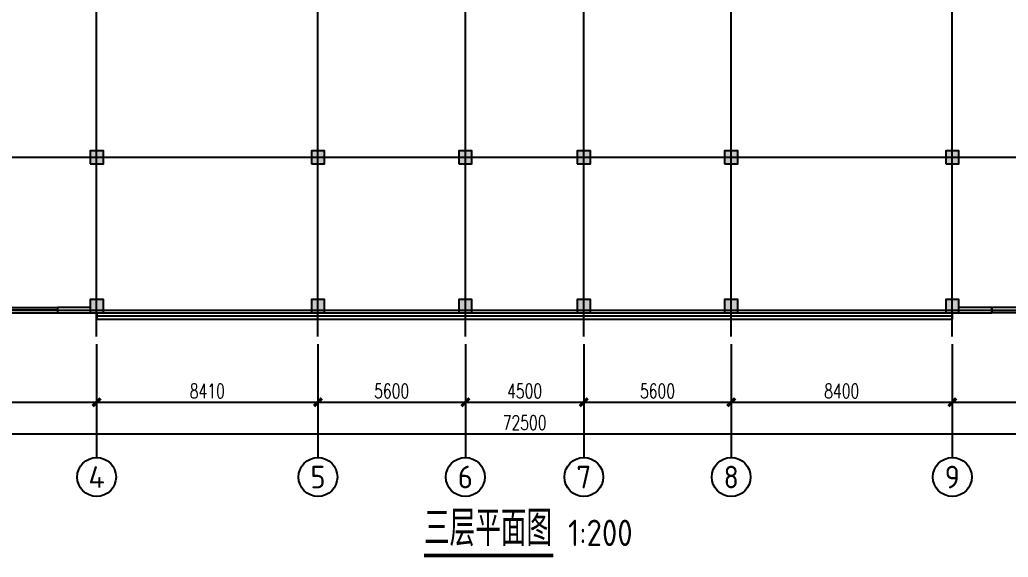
# Model space of a CAD drawing. Extents: x -1 to 1050000, y -900000 to 0.
# Drawn here: x 459762 to 497316, y -267545 to -247143 of the extents above; entities that cross this region are included whole.
import ezdxf
from ezdxf.enums import TextEntityAlignment as Align

# ---------------------------------------------------------------- set-up
doc = ezdxf.new("R2010")
doc.units = 0
doc.header["$LTSCALE"] = 1000
doc.header["$MEASUREMENT"] = 0
for name, color, linetype in [('AXIS', 3, 'Continuous'), ('AXIS_TEXT', 7, 'Continuous'), ('COLUMN', 9, 'Continuous'), ('CURTWALL', 4, 'Continuous'), ('DIM_SYMB', 3, 'Continuous'), ('PUB_HATCH', 8, 'Continuous'), ('PUB_TEXT', 7, 'Continuous'), ('WALL', 9, 'Continuous'), ('WINDOW', 4, 'Continuous')]:
    doc.layers.add(name, color=color, linetype=linetype)
doc.layers.add('DOTE', color=1, linetype='Continuous', plot=False)
doc.styles.add('_TCH_AXIS', font='tssdeng.shx', dxfattribs={"bigfont": 'GBCBIG.shx'})
doc.styles.add('_TCH_DIM_T3', font='SIMPLEX', dxfattribs={"width": 0.705882, "bigfont": 'GBCBIG'})
doc.styles.add('COMPLEX', font='COMPLEX')
doc.styles.get("Standard").update_dxf_attribs({"font": 'gbenor.shx', "bigfont": 'gbcbig.shx'})
doc.dimstyles.new('_TCH_ARCH&&100', dxfattribs={"dimtxt": 297.5, "dimasz": 100, "dimexe": 250, "dimexo": 300, "dimgap": 126.25, "dimtad": 1, "dimdec": 0, "dimzin": 0, "dimdsep": 46, "dimtxsty": '_TCH_DIM_T3', "dimblk": 'ARCHTICK', "dimcen": 0.09, "dimclrt": 7, "dimazin": 2, "dimtfac": 1, "dimtdec": 0, "dimtix": 1, "dimtmove": 2, "dimatfit": 3, "dimfxl": 1, "dimtolj": 1, "dimtzin": 0, "dimarcsym": 0})

# ---------------------------------------------------------------- blocks, each defined once
blk = doc.blocks.new('_ArchTick')
at = {"color": 0, "linetype": 'ByBlock', "const_width": 0.4}
blk.add_lwpolyline([(-0.5, -0.5), (0.5, 0.5)], dxfattribs=at)
blk = doc.blocks.new('*D330')
at = {"layer": 'AXIS', "color": 0, "lineweight": -2, "transparency": 16777216}
for p, q in [((454291, -259463), (454291, -261913)), ((462680, -259463), (462680, -261913)), ((454291, -261663), (462680, -261663))]:
    blk.add_line(p, q, dxfattribs=at)
at = {"layer": 'Defpoints', "color": 0, "transparency": 16777216}
for p in [(454291, -259163), (462680, -259163), (462680, -261663)]:
    blk.add_point(p, dxfattribs=at)
at = {"layer": 'AXIS', "color": 0, "lineweight": -2, "transparency": 16777216, "xscale": 300, "yscale": 300, "zscale": 300, "rotation": 180}
blk.add_blockref('_ArchTick', (454291, -261663), dxfattribs=at)
at = {"layer": 'AXIS', "color": 0, "lineweight": -2, "transparency": 16777216, "xscale": 300, "yscale": 300, "zscale": 300}
blk.add_blockref('_ArchTick', (462680, -261663), dxfattribs=at)
at = {"layer": 'AXIS', "color": 7, "transparency": 16777216, "insert": (458486, -261238), "char_height": 550, "attachment_point": 5, "style": '_TCH_DIM_T3'}
blk.add_mtext('\\A1;8390', dxfattribs=at)
blk = doc.blocks.new('*D331')
at = {"layer": 'AXIS', "color": 0, "lineweight": -2, "transparency": 16777216}
for p, q in [((462680, -259463), (462680, -261913)), ((471091, -259463), (471091, -261913)), ((462680, -261663), (471091, -261663))]:
    blk.add_line(p, q, dxfattribs=at)
at = {"layer": 'Defpoints', "color": 0, "transparency": 16777216}
for p in [(462680, -259163), (471091, -259163), (471091, -261663)]:
    blk.add_point(p, dxfattribs=at)
at = {"layer": 'AXIS', "color": 0, "lineweight": -2, "transparency": 16777216, "xscale": 300, "yscale": 300, "zscale": 300, "rotation": 180}
blk.add_blockref('_ArchTick', (462680, -261663), dxfattribs=at)
at = {"layer": 'AXIS', "color": 0, "lineweight": -2, "transparency": 16777216, "xscale": 300, "yscale": 300, "zscale": 300}
blk.add_blockref('_ArchTick', (471091, -261663), dxfattribs=at)
at = {"layer": 'AXIS', "color": 7, "transparency": 16777216, "insert": (466886, -261238), "char_height": 550, "attachment_point": 5, "style": '_TCH_DIM_T3'}
blk.add_mtext('\\A1;8410', dxfattribs=at)
blk = doc.blocks.new('*D332')
at = {"layer": 'AXIS', "color": 0, "lineweight": -2, "transparency": 16777216}
for p, q in [((471091, -259463), (471091, -261913)), ((476691, -259463), (476691, -261913)), ((471091, -261663), (476691, -261663))]:
    blk.add_line(p, q, dxfattribs=at)
at = {"layer": 'Defpoints', "color": 0, "transparency": 16777216}
for p in [(471091, -259163), (476691, -259163), (476691, -261663)]:
    blk.add_point(p, dxfattribs=at)
at = {"layer": 'AXIS', "color": 0, "lineweight": -2, "transparency": 16777216, "xscale": 300, "yscale": 300, "zscale": 300, "rotation": 180}
blk.add_blockref('_ArchTick', (471091, -261663), dxfattribs=at)
at = {"layer": 'AXIS', "color": 0, "lineweight": -2, "transparency": 16777216, "xscale": 300, "yscale": 300, "zscale": 300}
blk.add_blockref('_ArchTick', (476691, -261663), dxfattribs=at)
at = {"layer": 'AXIS', "color": 7, "transparency": 16777216, "insert": (473891, -261238), "char_height": 550, "attachment_point": 5, "style": '_TCH_DIM_T3'}
blk.add_mtext('\\A1;5600', dxfattribs=at)
blk = doc.blocks.new('*D333')
at = {"layer": 'AXIS', "color": 0, "lineweight": -2, "transparency": 16777216}
for p, q in [((476691, -259463), (476691, -261913)), ((481191, -259463), (481191, -261913)), ((476691, -261663), (481191, -261663))]:
    blk.add_line(p, q, dxfattribs=at)
at = {"layer": 'Defpoints', "color": 0, "transparency": 16777216}
for p in [(476691, -259163), (481191, -259163), (481191, -261663)]:
    blk.add_point(p, dxfattribs=at)
at = {"layer": 'AXIS', "color": 0, "lineweight": -2, "transparency": 16777216, "xscale": 300, "yscale": 300, "zscale": 300, "rotation": 180}
blk.add_blockref('_ArchTick', (476691, -261663), dxfattribs=at)
at = {"layer": 'AXIS', "color": 0, "lineweight": -2, "transparency": 16777216, "xscale": 300, "yscale": 300, "zscale": 300}
blk.add_blockref('_ArchTick', (481191, -261663), dxfattribs=at)
at = {"layer": 'AXIS', "color": 7, "transparency": 16777216, "insert": (478941, -261238), "char_height": 550, "attachment_point": 5, "style": '_TCH_DIM_T3'}
blk.add_mtext('\\A1;4500', dxfattribs=at)
blk = doc.blocks.new('*D334')
at = {"layer": 'AXIS', "color": 0, "lineweight": -2, "transparency": 16777216}
for p, q in [((481191, -259463), (481191, -261913)), ((486791, -259463), (486791, -261913)), ((481191, -261663), (486791, -261663))]:
    blk.add_line(p, q, dxfattribs=at)
at = {"layer": 'Defpoints', "color": 0, "transparency": 16777216}
for p in [(481191, -259163), (486791, -259163), (486791, -261663)]:
    blk.add_point(p, dxfattribs=at)
at = {"layer": 'AXIS', "color": 0, "lineweight": -2, "transparency": 16777216, "xscale": 300, "yscale": 300, "zscale": 300, "rotation": 180}
blk.add_blockref('_ArchTick', (481191, -261663), dxfattribs=at)
at = {"layer": 'AXIS', "color": 0, "lineweight": -2, "transparency": 16777216, "xscale": 300, "yscale": 300, "zscale": 300}
blk.add_blockref('_ArchTick', (486791, -261663), dxfattribs=at)
at = {"layer": 'AXIS', "color": 7, "transparency": 16777216, "insert": (483991, -261238), "char_height": 550, "attachment_point": 5, "style": '_TCH_DIM_T3'}
blk.add_mtext('\\A1;5600', dxfattribs=at)
blk = doc.blocks.new('*D335')
at = {"layer": 'AXIS', "color": 0, "lineweight": -2, "transparency": 16777216}
for p, q in [((486791, -259463), (486791, -261913)), ((495191, -259463), (495191, -261913)), ((486791, -261663), (495191, -261663))]:
    blk.add_line(p, q, dxfattribs=at)
at = {"layer": 'Defpoints', "color": 0, "transparency": 16777216}
for p in [(486791, -259163), (495191, -259163), (495191, -261663)]:
    blk.add_point(p, dxfattribs=at)
at = {"layer": 'AXIS', "color": 0, "lineweight": -2, "transparency": 16777216, "xscale": 300, "yscale": 300, "zscale": 300, "rotation": 180}
blk.add_blockref('_ArchTick', (486791, -261663), dxfattribs=at)
at = {"layer": 'AXIS', "color": 0, "lineweight": -2, "transparency": 16777216, "xscale": 300, "yscale": 300, "zscale": 300}
blk.add_blockref('_ArchTick', (495191, -261663), dxfattribs=at)
at = {"layer": 'AXIS', "color": 7, "transparency": 16777216, "insert": (490991, -261238), "char_height": 550, "attachment_point": 5, "style": '_TCH_DIM_T3'}
blk.add_mtext('\\A1;8400', dxfattribs=at)
blk = doc.blocks.new('*D336')
at = {"layer": 'AXIS', "color": 0, "lineweight": -2, "transparency": 16777216}
for p, q in [((495191, -259463), (495191, -261913)), ((503591, -259463), (503591, -261913)), ((495191, -261663), (503591, -261663))]:
    blk.add_line(p, q, dxfattribs=at)
at = {"layer": 'Defpoints', "color": 0, "transparency": 16777216}
for p in [(495191, -259163), (503591, -259163), (503591, -261663)]:
    blk.add_point(p, dxfattribs=at)
at = {"layer": 'AXIS', "color": 0, "lineweight": -2, "transparency": 16777216, "xscale": 300, "yscale": 300, "zscale": 300, "rotation": 180}
blk.add_blockref('_ArchTick', (495191, -261663), dxfattribs=at)
at = {"layer": 'AXIS', "color": 0, "lineweight": -2, "transparency": 16777216, "xscale": 300, "yscale": 300, "zscale": 300}
blk.add_blockref('_ArchTick', (503591, -261663), dxfattribs=at)
at = {"layer": 'AXIS', "color": 7, "transparency": 16777216, "insert": (499391, -261238), "char_height": 550, "attachment_point": 5, "style": '_TCH_DIM_T3'}
blk.add_mtext('\\A1;8400', dxfattribs=at)
blk = doc.blocks.new('*D339')
at = {"layer": 'AXIS', "color": 0, "lineweight": -2, "transparency": 16777216}
for p, q in [((442691, -259863), (442691, -263113)), ((515191, -259863), (515191, -263113)), ((442691, -262863), (515191, -262863))]:
    blk.add_line(p, q, dxfattribs=at)
at = {"layer": 'Defpoints', "color": 0, "transparency": 16777216}
for p in [(442691, -259563), (515191, -259563), (515191, -262863)]:
    blk.add_point(p, dxfattribs=at)
at = {"layer": 'AXIS', "color": 0, "lineweight": -2, "transparency": 16777216, "xscale": 300, "yscale": 300, "zscale": 300, "rotation": 180}
blk.add_blockref('_ArchTick', (442691, -262863), dxfattribs=at)
at = {"layer": 'AXIS', "color": 0, "lineweight": -2, "transparency": 16777216, "xscale": 300, "yscale": 300, "zscale": 300}
blk.add_blockref('_ArchTick', (515191, -262863), dxfattribs=at)
at = {"layer": 'AXIS', "color": 7, "transparency": 16777216, "insert": (478941, -262438), "char_height": 550, "attachment_point": 5, "style": '_TCH_DIM_T3'}
blk.add_mtext('\\A1;72500', dxfattribs=at)
blk = doc.blocks.new('_AXISO')
blk.add_circle((0, 0), 0.5)
at = {"layer": 'AXIS_TEXT', "style": 'COMPLEX', "width": 1.041667}
blk.add_attdef('A', text='', height=0.56, dxfattribs=at).set_placement((-0.25, -0.28), (0.25, -0.28), align=Align.FIT)
blk = doc.blocks.new('_FZH')
blk.add_lwpolyline([(-0.5, -0.5), (0.5, -0.5), (0.5, 0.5), (-0.5, 0.5)], close=True)
at = {"layer": 'PUB_HATCH'}
blk.add_solid([(-0.5, -0.5), (0.5, -0.5), (-0.5, 0.5), (0.5, 0.5)], dxfattribs=at)
blk = doc.blocks.new('$WINLIB2D$00000002')
at = {"color": 0}
for points in [[(-0.5, 0.5), (0.5, 0.5)], [(-0.5, 0.5), (-0.5, -0.5)], [(0.5, 0.5), (0.5, -0.5)], [(0.5, 0), (-0.5, 0)], [(-0.5, -0.5), (0.5, -0.5)]]:
    blk.add_lwpolyline(points, dxfattribs=at)

msp = doc.modelspace()

# ---------------------------------------------------------------- linework, layer by layer
at = {"layer": 'AXIS'}
for p, q in [((462680.48, -259763.26), (462680.48, -263763.26)), ((471090.6, -259763.26), (471090.6, -263763.26)), ((476690.6, -259763.26), (476690.6, -263763.26)), ((481190.6, -259763.26), (481190.6, -263763.26)), ((486790.6, -259763.26), (486790.6, -263763.26)), ((495190.6, -259763.26), (495190.6, -263763.26))]:
    msp.add_line(p, q, dxfattribs=at)
at = {"layer": 'CURTWALL'}
for p, q in [((462690.6, -258263.26), (495190.6, -258263.26)), ((462690.6, -258263.26), (462690.6, -258503.26)), ((495190.6, -258263.26), (495190.6, -258503.26)), ((462690.6, -258383.26), (495190.6, -258383.26)), ((462690.6, -258503.26), (495190.6, -258503.26))]:
    msp.add_line(p, q, dxfattribs=at)
at = {"layer": 'DIM_SYMB', "const_width": 140}
msp.add_lwpolyline([(475120.98, -267475.34), (480032.89, -267475.34)], dxfattribs=at)
at = {"layer": 'DOTE'}
for p, q in [((462680.48, -259163.26), (462680.48, -215863.26)), ((471090.6, -259163.26), (471090.6, -215863.26)), ((476690.6, -259163.26), (476690.6, -215863.26)), ((481190.6, -259163.26), (481190.6, -215863.26)), ((486790.6, -259163.26), (486790.6, -215863.26)), ((495190.6, -259163.26), (495190.6, -215863.26)), ((441690.6, -252363.26), (516190.6, -252363.26)), ((441690.6, -258163.26), (516190.6, -258163.26))]:
    msp.add_line(p, q, dxfattribs=at)
at = {"layer": 'WALL'}
for p, q in [((462440.6, -258063.26), (461190.6, -258063.26)), ((461190.6, -258063.26), (461190.6, -258263.26)), ((461190.6, -258263.26), (462440.6, -258263.26)), ((496690.6, -258063.26), (495440.6, -258063.26)), ((495440.6, -258263.26), (496690.6, -258263.26)), ((496690.6, -258263.26), (496690.6, -258063.26))]:
    msp.add_line(p, q, dxfattribs=at)

# ---------------------------------------------------------------- block references
at = {"layer": 'AXIS'}
ref = msp.add_blockref('_AXISO', (462680.48, -264501.51), dxfattribs=dict(at, xscale=1476.510067114094, yscale=1476.510067114094, zscale=1476.510067114094))
ref.add_attrib('A', '4', dxfattribs={"layer": 'AXIS_TEXT', "height": 822.12, "style": '_TCH_AXIS', "width": 1.320635}).set_placement((462367.29, -264912.57), (462993.68, -264912.57), align=Align.FIT)
ref = msp.add_blockref('_AXISO', (471090.6, -264501.51), dxfattribs=dict(at, xscale=1476.510067114094, yscale=1476.510067114094, zscale=1476.510067114094))
ref.add_attrib('A', '5', dxfattribs={"layer": 'AXIS_TEXT', "height": 859.97, "style": '_TCH_AXIS', "width": 1.238095}).set_placement((470803.94, -264931.5), (471377.25, -264931.5), align=Align.FIT)
ref = msp.add_blockref('_AXISO', (476690.6, -264501.51), dxfattribs=dict(at, xscale=1476.510067114094, yscale=1476.510067114094, zscale=1476.510067114094))
ref.add_attrib('A', '6', dxfattribs={"layer": 'AXIS_TEXT', "height": 859.97, "style": '_TCH_AXIS', "width": 1.333333}).set_placement((476403.94, -264931.5), (476977.25, -264931.5), align=Align.FIT)
ref = msp.add_blockref('_AXISO', (481190.6, -264501.51), dxfattribs=dict(at, xscale=1476.510067114094, yscale=1476.510067114094, zscale=1476.510067114094))
ref.add_attrib('A', '7', dxfattribs={"layer": 'AXIS_TEXT', "height": 859.97, "style": '_TCH_AXIS', "width": 1.238095}).set_placement((480903.94, -264931.5), (481477.25, -264931.5), align=Align.FIT)
ref = msp.add_blockref('_AXISO', (486790.6, -264501.51), dxfattribs=dict(at, xscale=1476.510067114094, yscale=1476.510067114094, zscale=1476.510067114094))
ref.add_attrib('A', '8', dxfattribs={"layer": 'AXIS_TEXT', "height": 859.97, "style": '_TCH_AXIS', "width": 1.238095}).set_placement((486503.94, -264931.5), (487077.25, -264931.5), align=Align.FIT)
ref = msp.add_blockref('_AXISO', (495190.6, -264501.51), dxfattribs=dict(at, xscale=1476.510067114094, yscale=1476.510067114094, zscale=1476.510067114094))
ref.add_attrib('A', '9', dxfattribs={"layer": 'AXIS_TEXT', "height": 859.97, "style": '_TCH_AXIS', "width": 1.333333}).set_placement((494903.94, -264931.5), (495477.25, -264931.5), align=Align.FIT)
at = {"layer": 'COLUMN', "xscale": 500, "yscale": 500, "zscale": 500}
for p in [(462690.6, -252363.26), (471090.6, -252363.26), (476690.6, -252363.26), (481190.6, -252363.26), (486790.6, -252363.26), (495190.6, -252363.26), (462690.6, -258013.26), (471090.6, -258013.26), (476690.6, -258013.26), (481190.6, -258013.26), (486790.6, -258013.26), (495190.6, -258013.26)]:
    msp.add_blockref('_FZH', p, dxfattribs=at)
at = {"layer": 'WINDOW', "yscale": 200}
for p, xscale, zscale in [((459990.6, -258163.26), 2400, 2400), ((497890.6, -258163.26), -2400, -2400)]:
    msp.add_blockref('$WINLIB2D$00000002', p, dxfattribs=dict(at, xscale=xscale, zscale=zscale))

# ---------------------------------------------------------------- texts
at = {"layer": 'PUB_TEXT'}
for s, height, p in [('三层平面图', 1350.355, (475120.98, -267120.87)), ('1:200', 1000, (480592.89, -267120.87))]:
    msp.add_text(s, height=height, dxfattribs=at).set_placement(p)

# ---------------------------------------------------------------- dimensions: what is measured, and where the dimension line sits
at = {"layer": 'AXIS'}
for p1, p2, distance, picture, middle in [((454290.6, -259163.26), (462680.48, -259163.26), -2500, '*D330', (458485.54, -261238.26)), ((462680.48, -259163.26), (471090.6, -259163.26), -2500, '*D331', (466885.54, -261238.26)), ((471090.6, -259163.26), (476690.6, -259163.26), -2500, '*D332', (473890.6, -261238.26)), ((476690.6, -259163.26), (481190.6, -259163.26), -2500, '*D333', (478940.6, -261238.26)), ((481190.6, -259163.26), (486790.6, -259163.26), -2500, '*D334', (483990.6, -261238.26)), ((486790.6, -259163.26), (495190.6, -259163.26), -2500, '*D335', (490990.6, -261238.26)), ((495190.6, -259163.26), (503590.6, -259163.26), -2500, '*D336', (499390.6, -261238.26)), ((442690.6, -259563.26), (515190.6, -259563.26), -3300, '*D339', (478940.6, -262438.26))]:
    dim = msp.add_aligned_dim(p1=p1, p2=p2, distance=distance, dimstyle='_TCH_ARCH&&100', override={"dimtxt": 550, "dimasz": 300, "dimgap": 150}, dxfattribs=at)
    dim.commit()
    dim.dimension.update_dxf_attribs({"geometry": picture, "text_midpoint": middle})

doc.saveas('drawing.dxf')
